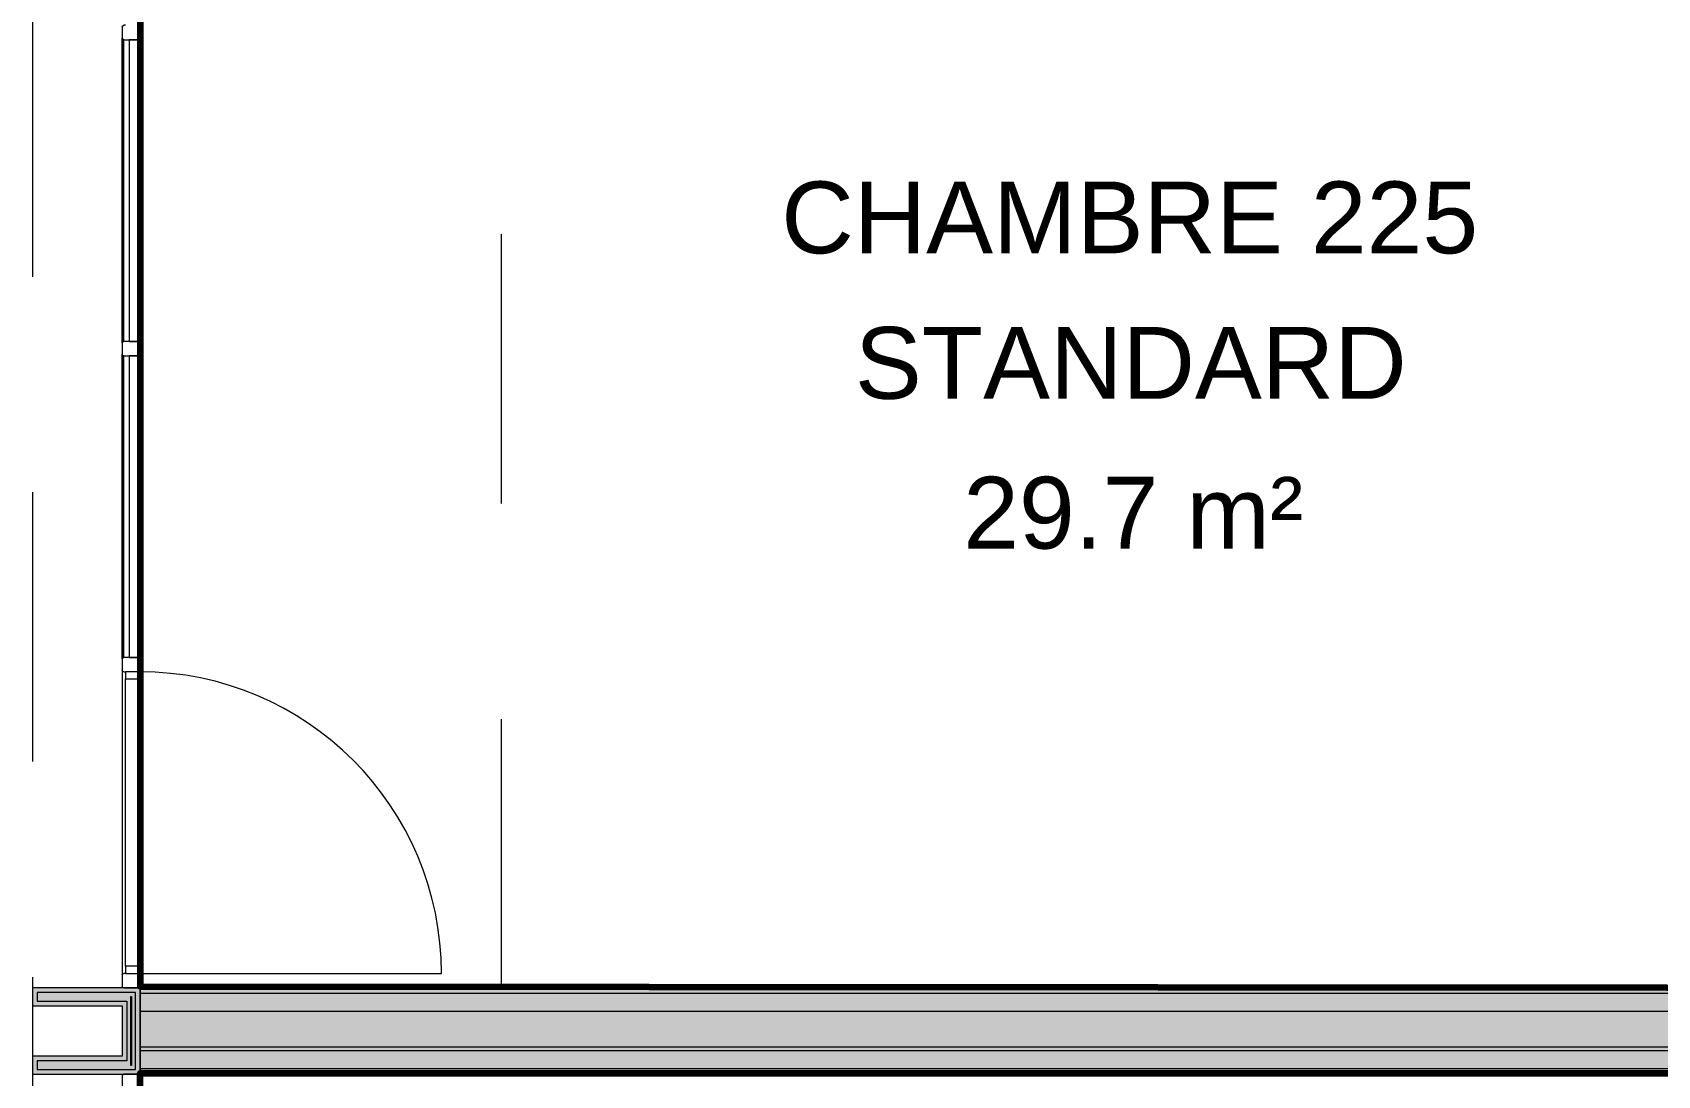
# Model space of a CAD drawing. Header units: metres. Extents: x -227.9 to -140, y 37.9 to 92.1.
# Drawn here: x -180.844 to -176.319, y 67.94 to 70.844 of the extents above; entities that cross this region are included whole.
import ezdxf

# ---------------------------------------------------------------- set-up
doc = ezdxf.new("R2010")
doc.units = ezdxf.units.M
doc.linetypes.add('JIS_02_0.7', pattern=[1.35, 0.75, -0.6])
for name, color, linetype, lineweight in [('A-AREA-IDEN', 7, 'Continuous', 9), ('A-DOOR', 7, 'Continuous', 5), ('A-FLOR', 7, 'Continuous', 5), ('A-GLAZ-CURT', 7, 'Continuous', 5), ('A-GLAZ-CWMG', 7, 'Continuous', 5), ('A-ROOF', 7, 'Continuous', 5), ('A-WALL', 7, 'Continuous', 5), ('A-WALL-PATT', 7, 'Continuous', 13), ('I-WALL', 7, 'Continuous', 5)]:
    doc.layers.add(name, color=color, linetype=linetype, lineweight=lineweight)
doc.layers.add('A-DETL', color=94, linetype='Continuous', lineweight=5, true_color=0x00a600)
doc.layers.add('G-IMPT', color=8, linetype='Continuous', lineweight=5, true_color=0x808080)
doc.layers.add('Chambre', color=40, linetype='Continuous')
doc.styles.add('Arial_1', font='arial.ttf', dxfattribs={"height": 0.2})

# ---------------------------------------------------------------- blocks, each defined once
blk = doc.blocks.new('Rectangulaire Meneau - LAG-B2010-MENEAU-40x50-11582822-MUC-LAG-PRO-PLA-ARC-TZN-N02-AG02Ec-Cote')
at = {"layer": 'A-GLAZ-CWMG', "lineweight": 13}
for p, q in [((-0.036, 0.0487), (-0.004, 0.0487)), ((-0.04, 0.04), (-0.04, 0.0447)), ((0, 0.0447), (0, 0.0027)), ((-0.004, -0.0013), (-0.036, -0.0013))]:
    blk.add_line(p, q, dxfattribs=at)
for centre, start, end in [((-0.036, 0.0447), 90, 180), ((-0.004, 0.0447), 360, 90), ((-0.036, 0.0027), 180, 270), ((-0.004, 0.0027), 270, 0)]:
    blk.add_arc(centre, 0.004, start, end, dxfattribs=at)
blk = doc.blocks.new('LAG-B2020-PANNEAU DE RIDEAU-TRANSPARENT - CURTAIN WALL MULLION_dwg_12FT-JANSEN-P05-V31-MUC-LAG-PRO-PLA-ARC-TZN-N02-AG02Ec-Cote')
at = {"layer": 'G-IMPT', "flags": 128}
blk.add_lwpolyline([(0.004, 0.0001), (0.003, 0), (0.002, 0.0001), (0.001, 0), (0, 0), (0.001, 0.0001), (0.002, 0), (0.003, 0.0001), (0.004, 0)], dxfattribs=at)
at = {"layer": 'G-IMPT', "color": 161, "true_color": 0x7f9fff, "flags": 128}
for points in [[(0, 0), (0, 0), (0, 0), (0, 0), (0, 0), (0, 0), (0, 0.0001), (0, 0), (0, 0), (0, 0), (0, 0), (0, 0), (0, 0), (0, 0)], [(0, 0), (0, 0), (0, 0), (0, 0)], [(0.001, 0), (0.001, 0), (0.001, 0), (0.001, 0), (0.001, 0), (0.001, 0), (0.001, 0.0001), (0.001, 0), (0.001, 0), (0.001, 0), (0.001, 0), (0.001, 0), (0.001, 0), (0.001, 0)], [(0.001, 0), (0.001, 0), (0.001, 0), (0.001, 0)], [(0.001, 0), (0.001, 0), (0.001, 0), (0.001, 0), (0.001, 0), (0.001, 0)], [(0.001, 0), (0.001, 0), (0.001, 0), (0.001, 0)], [(0.002, 0), (0.002, 0), (0.002, 0), (0.002, 0), (0.002, 0), (0.002, 0), (0.002, 0.0001), (0.002, 0), (0.002, 0), (0.002, 0), (0.002, 0), (0.002, 0), (0.002, 0), (0.002, 0)], [(0.002, 0), (0.002, 0), (0.002, 0), (0.002, 0)], [(0.002, 0), (0.002, 0), (0.002, 0), (0.002, 0), (0.002, 0), (0.002, 0)], [(0.002, 0), (0.002, 0), (0.002, 0), (0.002, 0)], [(0.003, 0), (0.003, 0), (0.003, 0), (0.003, 0), (0.003, 0), (0.003, 0), (0.003, 0), (0.003, 0.0001), (0.003, 0), (0.003, 0), (0.003, 0), (0.003, 0), (0.003, 0), (0.003, 0)], [(0.003, 0), (0.0031, 0), (0.0031, 0), (0.003, 0)], [(0.003, 0), (0.003, 0), (0.0031, 0), (0.0031, 0), (0.003, 0), (0.003, 0)], [(0.003, 0), (0.003, 0), (0.003, 0), (0.003, 0)], [(0.004, 0), (0.004, 0), (0.004, 0), (0.004, 0), (0.004, 0), (0.0041, 0), (0.004, 0.0001), (0.004, 0), (0.004, 0), (0.004, 0), (0.004, 0), (0.004, 0), (0.004, 0), (0.004, 0)], [(0.004, 0), (0.004, 0), (0.004, 0), (0.004, 0)]]:
    blk.add_lwpolyline(points, dxfattribs=at)
at = {"layer": 'G-IMPT', "color": 4, "true_color": 0x00ffff, "flags": 128}
for points in [[(0.001, 0), (0.001, 0), (0, 0), (0, 0)], [(0.002, 0), (0.002, 0), (0.001, 0), (0.001, 0)], [(0.003, 0), (0.003, 0), (0.002, 0), (0.002, 0)], [(0.004, 0), (0.004, 0), (0.003, 0), (0.003, 0)]]:
    blk.add_lwpolyline(points, close=True, dxfattribs=at)
at = {"layer": 'G-IMPT', "color": 161, "true_color": 0x7f9fff}
for centre, radius, start, end in [((0, 0), 0.000004, 90, 180), ((0, 0), 0.000004, 360, 90), ((0, 0), 0.000002, 90, 180), ((0, 0), 0.000002, 360, 90), ((0, 0), 0.000002, 270, 360), ((0, 0), 0.000002, 180, 270), ((0, 0), 0.000004, 270, 0), ((0, 0), 0.000004, 180, 270), ((0.001, 0), 0.000004, 90, 180), ((0.001, 0), 0.000004, 360, 90), ((0.001, 0), 0.000002, 90, 180), ((0.001, 0), 0.000002, 360, 90), ((0.001, 0), 0.000002, 270, 360), ((0.001, 0), 0.000002, 180, 270), ((0.001, 0), 0.000004, 270, 0), ((0.001, 0), 0.000004, 180, 270), ((0.002, 0), 0.000004, 90, 180), ((0.002, 0), 0.000004, 360, 90), ((0.002, 0), 0.000002, 90, 180), ((0.002, 0), 0.000002, 360, 90), ((0.002, 0), 0.000002, 270, 360), ((0.002, 0), 0.000002, 180, 270), ((0.002, 0), 0.000004, 270, 0), ((0.002, 0), 0.000004, 180, 270), ((0.003, 0), 0.000004, 90, 180), ((0.003, 0), 0.000004, 360, 90), ((0.003, 0), 0.000002, 90, 180), ((0.003, 0), 0.000002, 360, 90), ((0.003, 0), 0.000002, 270, 360), ((0.003, 0), 0.000002, 180, 270), ((0.003, 0), 0.000004, 270, 0), ((0.003, 0), 0.000004, 180, 270), ((0.004, 0), 0.000004, 360, 90), ((0.004, 0), 0.000004, 90, 180), ((0.004, 0), 0.000002, 360, 90), ((0.004, 0), 0.000002, 90, 180), ((0.004, 0), 0.000002, 180, 270), ((0.004, 0), 0.000002, 270, 360), ((0.004, 0), 0.000004, 180, 270), ((0.004, 0), 0.000004, 270, 0)]:
    blk.add_arc(centre, radius, start, end, dxfattribs=at)
blk = doc.blocks.new('LAG-B2020-PANNEAU DE RIDEAU-TRANSPARENT - CURTAIN WALL MULLION_dwg-V32-MUC-LAG-PRO-PLA-ARC-TZN-N02-AG02Ec-Cote')
blk.add_blockref('LAG-B2020-PANNEAU DE RIDEAU-TRANSPARENT - CURTAIN WALL MULLION_dwg_12FT-JANSEN-P05-V31-MUC-LAG-PRO-PLA-ARC-TZN-N02-AG02Ec-Cote', (-0.0027, 0.0003))
blk = doc.blocks.new('LAG-B2020-PANNEAU DE RIDEAU-TRANSPARENT - LAG-B2020-PANNEAU DE RIDEAU-TRANSPARENT-11582823-MUC-LAG-PRO-PLA-ARC-TZN-N02-AG02Ec-Cote')
at = {"layer": 'A-GLAZ-CURT', "lineweight": 9}
for p, q in [((0.4201, 0), (-0.4201, 0)), ((-0.4201, 0), (-0.4201, -0.03)), ((0.4201, -0.03), (0.4201, 0)), ((-0.4201, -0.03), (0.4201, -0.03))]:
    blk.add_line(p, q, dxfattribs=at)
blk.add_blockref('LAG-B2020-PANNEAU DE RIDEAU-TRANSPARENT - CURTAIN WALL MULLION_dwg-V32-MUC-LAG-PRO-PLA-ARC-TZN-N02-AG02Ec-Cote', (0, 0))
blk = doc.blocks.new('LAG-B2020-PANNEAU DE RIDEAU-TRANSPARENT - CURTAIN WALL MULLION_dwg_12FT-JANSEN-P05-V33-MUC-LAG-PRO-PLA-ARC-TZN-N02-AG02Ec-Cote')
at = {"layer": 'G-IMPT', "flags": 128}
blk.add_lwpolyline([(0.004, 0.0001), (0.003, 0), (0.002, 0.0001), (0.001, 0), (0, 0), (0.001, 0.0001), (0.002, 0), (0.003, 0.0001), (0.004, 0)], dxfattribs=at)
at = {"layer": 'G-IMPT', "color": 161, "true_color": 0x7f9fff, "flags": 128}
for points in [[(0, 0), (0, 0), (0, 0), (0, 0), (0, 0), (0, 0), (0, 0.0001), (0, 0), (0, 0), (0, 0), (0, 0), (0, 0), (0, 0), (0, 0)], [(0, 0), (0, 0), (0, 0), (0, 0)], [(0.001, 0), (0.001, 0), (0.001, 0), (0.001, 0), (0.001, 0), (0.001, 0), (0.001, 0.0001), (0.001, 0), (0.001, 0), (0.001, 0), (0.001, 0), (0.001, 0), (0.001, 0), (0.001, 0)], [(0.001, 0), (0.001, 0), (0.001, 0), (0.001, 0)], [(0.001, 0), (0.001, 0), (0.001, 0), (0.001, 0), (0.001, 0), (0.001, 0)], [(0.001, 0), (0.001, 0), (0.001, 0), (0.001, 0)], [(0.002, 0), (0.002, 0), (0.002, 0), (0.002, 0), (0.002, 0), (0.002, 0), (0.002, 0.0001), (0.002, 0), (0.002, 0), (0.002, 0), (0.002, 0), (0.002, 0), (0.002, 0), (0.002, 0)], [(0.002, 0), (0.002, 0), (0.002, 0), (0.002, 0)], [(0.002, 0), (0.002, 0), (0.002, 0), (0.002, 0), (0.002, 0), (0.002, 0)], [(0.002, 0), (0.002, 0), (0.002, 0), (0.002, 0)], [(0.003, 0), (0.003, 0), (0.003, 0), (0.003, 0), (0.003, 0), (0.003, 0), (0.003, 0), (0.003, 0.0001), (0.003, 0), (0.003, 0), (0.003, 0), (0.003, 0), (0.003, 0), (0.003, 0)], [(0.003, 0), (0.0031, 0), (0.0031, 0), (0.003, 0)], [(0.003, 0), (0.003, 0), (0.0031, 0), (0.0031, 0), (0.003, 0), (0.003, 0)], [(0.003, 0), (0.003, 0), (0.003, 0), (0.003, 0)], [(0.004, 0), (0.004, 0), (0.004, 0), (0.004, 0), (0.004, 0), (0.0041, 0), (0.004, 0.0001), (0.004, 0), (0.004, 0), (0.004, 0), (0.004, 0), (0.004, 0), (0.004, 0), (0.004, 0)], [(0.004, 0), (0.004, 0), (0.004, 0), (0.004, 0)]]:
    blk.add_lwpolyline(points, dxfattribs=at)
at = {"layer": 'G-IMPT', "color": 4, "true_color": 0x00ffff, "flags": 128}
for points in [[(0.001, 0), (0.001, 0), (0, 0), (0, 0)], [(0.002, 0), (0.002, 0), (0.001, 0), (0.001, 0)], [(0.003, 0), (0.003, 0), (0.002, 0), (0.002, 0)], [(0.004, 0), (0.004, 0), (0.003, 0), (0.003, 0)]]:
    blk.add_lwpolyline(points, close=True, dxfattribs=at)
at = {"layer": 'G-IMPT', "color": 161, "true_color": 0x7f9fff}
for centre, radius, start, end in [((0, 0), 0.000004, 90, 180), ((0, 0), 0.000004, 360, 90), ((0, 0), 0.000002, 90, 180), ((0, 0), 0.000002, 360, 90), ((0, 0), 0.000002, 270, 360), ((0, 0), 0.000002, 180, 270), ((0, 0), 0.000004, 270, 0), ((0, 0), 0.000004, 180, 270), ((0.001, 0), 0.000004, 90, 180), ((0.001, 0), 0.000004, 360, 90), ((0.001, 0), 0.000002, 90, 180), ((0.001, 0), 0.000002, 360, 90), ((0.001, 0), 0.000002, 270, 360), ((0.001, 0), 0.000002, 180, 270), ((0.001, 0), 0.000004, 270, 0), ((0.001, 0), 0.000004, 180, 270), ((0.002, 0), 0.000004, 90, 180), ((0.002, 0), 0.000004, 360, 90), ((0.002, 0), 0.000002, 90, 180), ((0.002, 0), 0.000002, 360, 90), ((0.002, 0), 0.000002, 270, 360), ((0.002, 0), 0.000002, 180, 270), ((0.002, 0), 0.000004, 270, 0), ((0.002, 0), 0.000004, 180, 270), ((0.003, 0), 0.000004, 90, 180), ((0.003, 0), 0.000004, 360, 90), ((0.003, 0), 0.000002, 90, 180), ((0.003, 0), 0.000002, 360, 90), ((0.003, 0), 0.000002, 270, 360), ((0.003, 0), 0.000002, 180, 270), ((0.003, 0), 0.000004, 270, 0), ((0.003, 0), 0.000004, 180, 270), ((0.004, 0), 0.000004, 360, 90), ((0.004, 0), 0.000004, 90, 180), ((0.004, 0), 0.000002, 360, 90), ((0.004, 0), 0.000002, 90, 180), ((0.004, 0), 0.000002, 180, 270), ((0.004, 0), 0.000002, 270, 360), ((0.004, 0), 0.000004, 180, 270), ((0.004, 0), 0.000004, 270, 0)]:
    blk.add_arc(centre, radius, start, end, dxfattribs=at)
blk = doc.blocks.new('LAG-B2020-PANNEAU DE RIDEAU-TRANSPARENT - CURTAIN WALL MULLION_dwg-V34-MUC-LAG-PRO-PLA-ARC-TZN-N02-AG02Ec-Cote')
blk.add_blockref('LAG-B2020-PANNEAU DE RIDEAU-TRANSPARENT - CURTAIN WALL MULLION_dwg_12FT-JANSEN-P05-V33-MUC-LAG-PRO-PLA-ARC-TZN-N02-AG02Ec-Cote', (-0.0027, 0.0003))
blk = doc.blocks.new('LAG-B2020-PANNEAU DE RIDEAU-TRANSPARENT - LAG-B2020-PANNEAU DE RIDEAU-TRANSPARENT-V35-MUC-LAG-PRO-PLA-ARC-TZN-N02-AG02Ec-Cote')
at = {"layer": 'A-GLAZ-CURT', "lineweight": 9}
for p, q in [((0.4201, 0), (-0.4201, 0)), ((-0.4201, 0), (-0.4201, -0.03)), ((0.4201, -0.03), (0.4201, 0)), ((-0.4201, -0.03), (0.4201, -0.03))]:
    blk.add_line(p, q, dxfattribs=at)
blk.add_blockref('LAG-B2020-PANNEAU DE RIDEAU-TRANSPARENT - CURTAIN WALL MULLION_dwg-V34-MUC-LAG-PRO-PLA-ARC-TZN-N02-AG02Ec-Cote', (0, 0))
blk = doc.blocks.new('LAG-C1030-PORTES-VITRINE DE MAGASIN-13PR_08_01 - LAG-C1030-PORTES-VITRINE DE MAGASIN-13PR_08_01-12746008-MUC-LAG-PRO-PLA-ARC-TZN-N02-AG02Ec-Cote')
at = {"layer": 'A-DOOR'}
blk.add_line((0.4201, 0), (0.4201, 0.8401), dxfattribs=at)
at = {"layer": 'A-DOOR', "color": 9, "lineweight": 9, "true_color": 0xc0c0c0}
for p, q in [((-0.4001, 0), (-0.4201, 0)), ((-0.4201, 0), (-0.4201, -0.04)), ((-0.4001, -0.04), (-0.4001, 0)), ((0.4201, 0), (0.4001, 0)), ((0.4001, 0), (0.4001, -0.04)), ((0.4201, -0.04), (0.4201, 0)), ((-0.4201, -0.04), (-0.4001, -0.04)), ((0.4001, -0.04), (0.4201, -0.04))]:
    blk.add_line(p, q, dxfattribs=at)
at = {"layer": 'A-DOOR', "color": 9, "true_color": 0xc0c0c0}
for p, q in [((-0.4001, 0), (0.4001, 0)), ((0.4001, -0.04), (-0.4001, -0.04))]:
    blk.add_line(p, q, dxfattribs=at)
at = {"layer": 'A-DOOR'}
blk.add_arc((0.4201, 0), 0.8401, 90, 180, dxfattribs=at)
blk = doc.blocks.new('Rectangulaire Meneau - LAG-B2010-MENEAU-40x50_50-11577135-MUC-LAG-PRO-PLA-ARC-TZN-N02-AG02Ec-Cote')
at = {"layer": 'A-GLAZ-CWMG'}
for p, q in [((-180.5941, 70.8279), (-180.5941, 70.4038)), ((-180.5941, 70.4038), (-180.5941, 70.8279)), ((-180.5901, 70.4038), (-180.5901, 70.8239)), ((-180.5441, 70.4038), (-180.5441, 70.8279)), ((-180.5441, 70.4038), (-180.5441, 70.8279))]:
    blk.add_line(p, q, dxfattribs=at)
blk = doc.blocks.new('Rectangulaire Meneau - LAG-B2010-MENEAU-40x50-11581644-MUC-LAG-PRO-PLA-ARC-TZN-N02-AG02Ec-Cote')
at = {"layer": 'A-GLAZ-CWMG', "lineweight": 13}
for p, q in [((-0.016, 0.0487), (0.016, 0.0487)), ((-0.02, 0.04), (-0.02, 0.0447)), ((0.02, 0.0447), (0.02, 0.0027)), ((0.016, -0.0013), (-0.016, -0.0013))]:
    blk.add_line(p, q, dxfattribs=at)
for centre, start, end in [((-0.016, 0.0447), 90, 180), ((0.016, 0.0447), 360, 90), ((-0.016, 0.0027), 180, 270), ((0.016, 0.0027), 270, 0)]:
    blk.add_arc(centre, 0.004, start, end, dxfattribs=at)
blk = doc.blocks.new('Rectangulaire Meneau - LAG-B2010-MENEAU-40x50-V36-MUC-LAG-PRO-PLA-ARC-TZN-N02-AG02Ec-Cote')
at = {"layer": 'A-GLAZ-CWMG', "lineweight": 13}
for p, q in [((-0.016, 0.0487), (0.016, 0.0487)), ((-0.02, 0.0027), (-0.02, 0.0447)), ((0.02, 0.0447), (0.02, 0.0027)), ((0.016, -0.0013), (-0.016, -0.0013))]:
    blk.add_line(p, q, dxfattribs=at)
for centre, start, end in [((-0.016, 0.0447), 90, 180), ((0.016, 0.0447), 360, 90), ((-0.016, 0.0027), 180, 270), ((0.016, 0.0027), 270, 0)]:
    blk.add_arc(centre, 0.004, start, end, dxfattribs=at)
blk = doc.blocks.new('Rectangulaire Meneau - LAG-B2010-MENEAU-40x50-V37-MUC-LAG-PRO-PLA-ARC-TZN-N02-AG02Ec-Cote')
at = {"layer": 'A-GLAZ-CWMG', "lineweight": 13}
for p, q in [((-0.016, 0.0487), (0.016, 0.0487)), ((-0.02, 0.0027), (-0.02, 0.0447)), ((0.02, 0.0447), (0.02, 0.04)), ((0.016, -0.0013), (-0.016, -0.0013))]:
    blk.add_line(p, q, dxfattribs=at)
for centre, start, end in [((-0.016, 0.0447), 90, 180), ((0.016, 0.0447), 360, 90), ((-0.016, 0.0027), 180, 270), ((0.016, 0.0027), 270, 0)]:
    blk.add_arc(centre, 0.004, start, end, dxfattribs=at)
blk = doc.blocks.new('Rectangulaire Meneau - LAG-B2010-MENEAU-40x50-11581513-MUC-LAG-PRO-PLA-ARC-TZN-N02-AG02Ec-Cote')
at = {"layer": 'A-GLAZ-CWMG', "lineweight": 13}
for p, q in [((-0.004, 0.0487), (-0.036, 0.0487)), ((-0.04, 0.0447), (-0.04, 0.04)), ((0, 0.0027), (0, 0.0447)), ((-0.036, -0.0013), (-0.004, -0.0013))]:
    blk.add_line(p, q, dxfattribs=at)
for centre, start, end in [((-0.036, 0.0447), 90, 180), ((-0.004, 0.0447), 0, 90), ((-0.036, 0.0027), 180, 270), ((-0.004, 0.0027), 270, 0)]:
    blk.add_arc(centre, 0.004, start, end, dxfattribs=at)
blk = doc.blocks.new('Rectangulaire Meneau - LAG-B2010-MENEAU-40x50_50-V119-MUC-LAG-PRO-PLA-ARC-TZN-N02-AG02Ec-Cote')
at = {"layer": 'A-GLAZ-CWMG'}
for p, q in [((-180.5941, 69.5237), (-180.5941, 69.0996)), ((-180.5941, 69.0996), (-180.5941, 69.5237)), ((-180.5901, 69.1036), (-180.5901, 69.5237)), ((-180.5441, 69.0996), (-180.5441, 69.5237)), ((-180.5441, 69.0996), (-180.5441, 69.5237))]:
    blk.add_line(p, q, dxfattribs=at)

msp = doc.modelspace()

# ---------------------------------------------------------------- hatches: boundary and pattern name
at = {"layer": 'A-WALL', "true_color": 0x808080}
h = msp.add_hatch(color=8, dxfattribs=at)
h.paths.add_polyline_path([(-180.8441, 67.9435), (-180.5441, 67.9435), (-180.5441, 68.1835), (-180.8441, 68.1835), (-180.8441, 68.1335), (-180.5941, 68.1335), (-180.5941, 67.9935), (-180.8441, 67.9935)])
h.paths.add_polyline_path([(-180.8311, 67.9565), (-180.8311, 67.9805), (-180.5811, 67.9805), (-180.5811, 68.1465), (-180.8311, 68.1465), (-180.8311, 68.1705), (-180.5571, 68.1705), (-180.5571, 67.9565), (-180.7845, 67.9565)])
h = msp.add_hatch(color=8, dxfattribs=at)
h.paths.add_polyline_path([(-180.8311, 67.9565), (-180.5571, 67.9565), (-180.5571, 68.1705), (-180.8311, 68.1705), (-180.8311, 68.1465), (-180.5811, 68.1465), (-180.5811, 67.9805), (-180.8311, 67.9805)])
h.paths.add_polyline_path([(-180.5701, 67.9675), (-180.5701, 68.1595), (-180.5681, 68.1595), (-180.5681, 67.9675)])
msp.add_hatch(color=8, dxfattribs=at).paths.add_polyline_path([(-180.5701, 67.9675), (-180.5681, 67.9675), (-180.5681, 68.1595), (-180.5701, 68.1595), (-180.5701, 68.143)])
at = {"layer": 'A-WALL-PATT', "lineweight": 5, "true_color": 0xaaaaaa}
msp.add_hatch(color=253, dxfattribs=at).paths.add_polyline_path([(-172.0291, 68.0091), (-171.9791, 68.0091), (-171.9791, 68.0191), (-180.5441, 68.0191), (-180.5441, 68.0091), (-172.0421, 68.0091)])
at = {"layer": 'I-WALL', "true_color": 0xaaaaaa}
for points in [[(-172.0421, 68.1691), (-172.0421, 68.1821), (-180.5441, 68.1821), (-180.5441, 68.1691), (-172.5615, 68.1691)], [(-172.5615, 68.1191), (-172.0291, 68.1191), (-172.0291, 68.1691), (-180.5441, 68.1691), (-180.5441, 68.1191), (-175.8507, 68.1191)], [(-172.0421, 68.0191), (-171.9791, 68.0191), (-171.9791, 68.1191), (-180.5441, 68.1191), (-180.5441, 68.0191), (-172.5615, 68.0191)], [(-172.5615, 67.9591), (-172.0291, 67.9591), (-172.0291, 68.0091), (-180.5441, 68.0091), (-180.5441, 67.9591), (-175.8507, 67.9591)], [(-172.0421, 67.9461), (-172.0421, 67.9591), (-180.5441, 67.9591), (-180.5441, 67.9461), (-172.5615, 67.9461)]]:
    msp.add_hatch(color=253, dxfattribs=at).paths.add_polyline_path(points)

# ---------------------------------------------------------------- linework, layer by layer
at = {"layer": 'A-DETL', "color": 7, "linetype": 'JIS_02_0.7'}
msp.add_line((-180.8441, 73.6135), (-180.8441, 62.5135), dxfattribs=at)
at = {"layer": 'A-DETL', "color": 9, "linetype": 'JIS_02_0.7', "lineweight": 9, "true_color": 0xc0c0c0}
msp.add_line((-179.5377, 68.1821), (-179.5377, 71.7011), dxfattribs=at)
at = {"layer": 'A-FLOR', "lineweight": 9}
for p, q in [((-180.5441, 68.2195), (-180.5441, 69.0676)), ((-180.5441, 68.1835), (-180.5441, 68.1875)), ((-180.5441, 67.9395), (-180.5441, 67.9435))]:
    msp.add_line(p, q, dxfattribs=at)
at = {"layer": 'A-ROOF'}
for p, q in [((-180.5942, 69.0676), (-180.5942, 68.2195)), ((-180.5942, 68.1875), (-180.5942, 68.1835)), ((-180.5942, 68.1335), (-180.5942, 67.9935)), ((-180.5942, 67.9435), (-180.5942, 67.9395))]:
    msp.add_line(p, q, dxfattribs=at)
at = {"layer": 'A-WALL', "lineweight": 13}
for p, q in [((-180.5441, 68.1835), (-180.8441, 68.1835)), ((-180.8441, 68.1835), (-180.8441, 68.1335)), ((-180.5441, 67.9435), (-180.5441, 68.1835)), ((-180.8441, 68.1335), (-180.5941, 68.1335)), ((-180.5941, 68.1335), (-180.5941, 67.9935)), ((-180.5941, 67.9935), (-180.8441, 67.9935)), ((-180.8441, 67.9935), (-180.8441, 67.9435)), ((-180.8441, 67.9435), (-180.5441, 67.9435))]:
    msp.add_line(p, q, dxfattribs=at)
at = {"layer": 'A-WALL'}
for p, q in [((-180.5571, 68.1705), (-180.8311, 68.1705)), ((-180.8311, 68.1705), (-180.8311, 68.1465)), ((-180.8311, 68.1465), (-180.5811, 68.1465)), ((-180.5811, 68.1465), (-180.5811, 67.9805)), ((-180.5701, 67.9675), (-180.5701, 68.1595)), ((-180.5701, 68.1595), (-180.5681, 68.1595)), ((-180.5681, 68.1595), (-180.5681, 67.9675)), ((-180.5571, 67.9565), (-180.5571, 68.1705)), ((-180.5441, 68.1691), (-172.0291, 68.1691)), ((-180.5441, 68.1191), (-171.9791, 68.1191)), ((-180.5441, 68.0191), (-171.9791, 68.0191)), ((-180.8311, 67.9805), (-180.8311, 67.9565)), ((-180.5811, 67.9805), (-180.8311, 67.9805)), ((-180.5681, 67.9675), (-180.5701, 67.9675)), ((-180.5441, 68.0091), (-171.9791, 68.0091)), ((-180.8311, 67.9565), (-180.5571, 67.9565)), ((-180.5441, 67.9591), (-172.0291, 67.9591))]:
    msp.add_line(p, q, dxfattribs=at)
at = {"layer": 'Chambre', "lineweight": 140}
for points in [[(-172.0421, 68.1821), (-172.0421, 71.3021), (-173.1661, 71.3021), (-173.1791, 71.746), (-180.5441, 71.708), (-180.5441, 68.1875), (-172.0421, 68.1821)], [(-172.0421, 64.8272), (-173.1792, 64.8272), (-173.1792, 64.3819), (-180.5482, 64.3831), (-180.5441, 67.9461), (-172.0421, 67.9461), (-172.0421, 64.8272)]]:
    msp.add_lwpolyline(points, dxfattribs=at)
at = {"layer": 'I-WALL', "lineweight": 13}
for p, q in [((-172.0421, 68.1821), (-180.5441, 68.1821)), ((-180.5441, 68.1821), (-180.5441, 67.9461)), ((-180.5441, 67.9461), (-172.0421, 67.9461))]:
    msp.add_line(p, q, dxfattribs=at)

# ---------------------------------------------------------------- block references
at = {"layer": 'A-DOOR', "color": 9, "true_color": 0xc0c0c0, "rotation": 270.0000000003145}
msp.add_blockref('LAG-C1030-PORTES-VITRINE DE MAGASIN-13PR_08_01 - LAG-C1030-PORTES-VITRINE DE MAGASIN-13PR_08_01-12746008-MUC-LAG-PRO-PLA-ARC-TZN-N02-AG02Ec-Cote', (-180.5454, 68.6436), dxfattribs=at)
at = {"layer": 'A-GLAZ-CURT', "rotation": 270.0000000003145}
for name, p in [('LAG-B2020-PANNEAU DE RIDEAU-TRANSPARENT - LAG-B2020-PANNEAU DE RIDEAU-TRANSPARENT-11582823-MUC-LAG-PRO-PLA-ARC-TZN-N02-AG02Ec-Cote', (-180.5454, 70.4038)), ('LAG-B2020-PANNEAU DE RIDEAU-TRANSPARENT - LAG-B2020-PANNEAU DE RIDEAU-TRANSPARENT-V35-MUC-LAG-PRO-PLA-ARC-TZN-N02-AG02Ec-Cote', (-180.5454, 69.5237))]:
    msp.add_blockref(name, p, dxfattribs=at)
at = {"layer": 'A-GLAZ-CWMG', "extrusion": (0, 0, -1), "rotation": 269.9999999996856}
for name, p in [('Rectangulaire Meneau - LAG-B2010-MENEAU-40x50-11581644-MUC-LAG-PRO-PLA-ARC-TZN-N02-AG02Ec-Cote', (180.5454, 70.8439)), ('Rectangulaire Meneau - LAG-B2010-MENEAU-40x50-V36-MUC-LAG-PRO-PLA-ARC-TZN-N02-AG02Ec-Cote', (180.5454, 69.9637)), ('Rectangulaire Meneau - LAG-B2010-MENEAU-40x50-V37-MUC-LAG-PRO-PLA-ARC-TZN-N02-AG02Ec-Cote', (180.5454, 69.0836)), ('Rectangulaire Meneau - LAG-B2010-MENEAU-40x50-11582822-MUC-LAG-PRO-PLA-ARC-TZN-N02-AG02Ec-Cote', (180.5454, 68.1835))]:
    msp.add_blockref(name, p, dxfattribs=at)
at = {"layer": 'A-GLAZ-CWMG'}
for name, p in [('Rectangulaire Meneau - LAG-B2010-MENEAU-40x50_50-11577135-MUC-LAG-PRO-PLA-ARC-TZN-N02-AG02Ec-Cote', (0, 0)), ('Rectangulaire Meneau - LAG-B2010-MENEAU-40x50_50-V119-MUC-LAG-PRO-PLA-ARC-TZN-N02-AG02Ec-Cote', (0, 0.8801)), ('Rectangulaire Meneau - LAG-B2010-MENEAU-40x50_50-11577135-MUC-LAG-PRO-PLA-ARC-TZN-N02-AG02Ec-Cote', (0, -0.8801)), ('Rectangulaire Meneau - LAG-B2010-MENEAU-40x50_50-V119-MUC-LAG-PRO-PLA-ARC-TZN-N02-AG02Ec-Cote', (0, 0))]:
    msp.add_blockref(name, p, dxfattribs=at)
at = {"layer": 'A-GLAZ-CWMG', "rotation": 90.00000000031444}
msp.add_blockref('Rectangulaire Meneau - LAG-B2010-MENEAU-40x50-11581513-MUC-LAG-PRO-PLA-ARC-TZN-N02-AG02Ec-Cote', (-180.5454, 67.9435), dxfattribs=at)

# ---------------------------------------------------------------- texts
at = {"layer": 'A-AREA-IDEN', "color": 164, "true_color": 0x0029a5, "char_height": 0.2, "attachment_point": 1, "style": 'Arial_1'}
for s, insert, width in [('CHAMBRE 225', (-178.7591, 70.4289), 2.397046), ('STANDARD', (-178.5541, 70.0239), 1.899999), ('29.7 m²', (-178.2526, 69.6067), 1.170464)]:
    msp.add_mtext(s, dxfattribs=dict(at, insert=insert, width=width))

doc.saveas('drawing.dxf')
